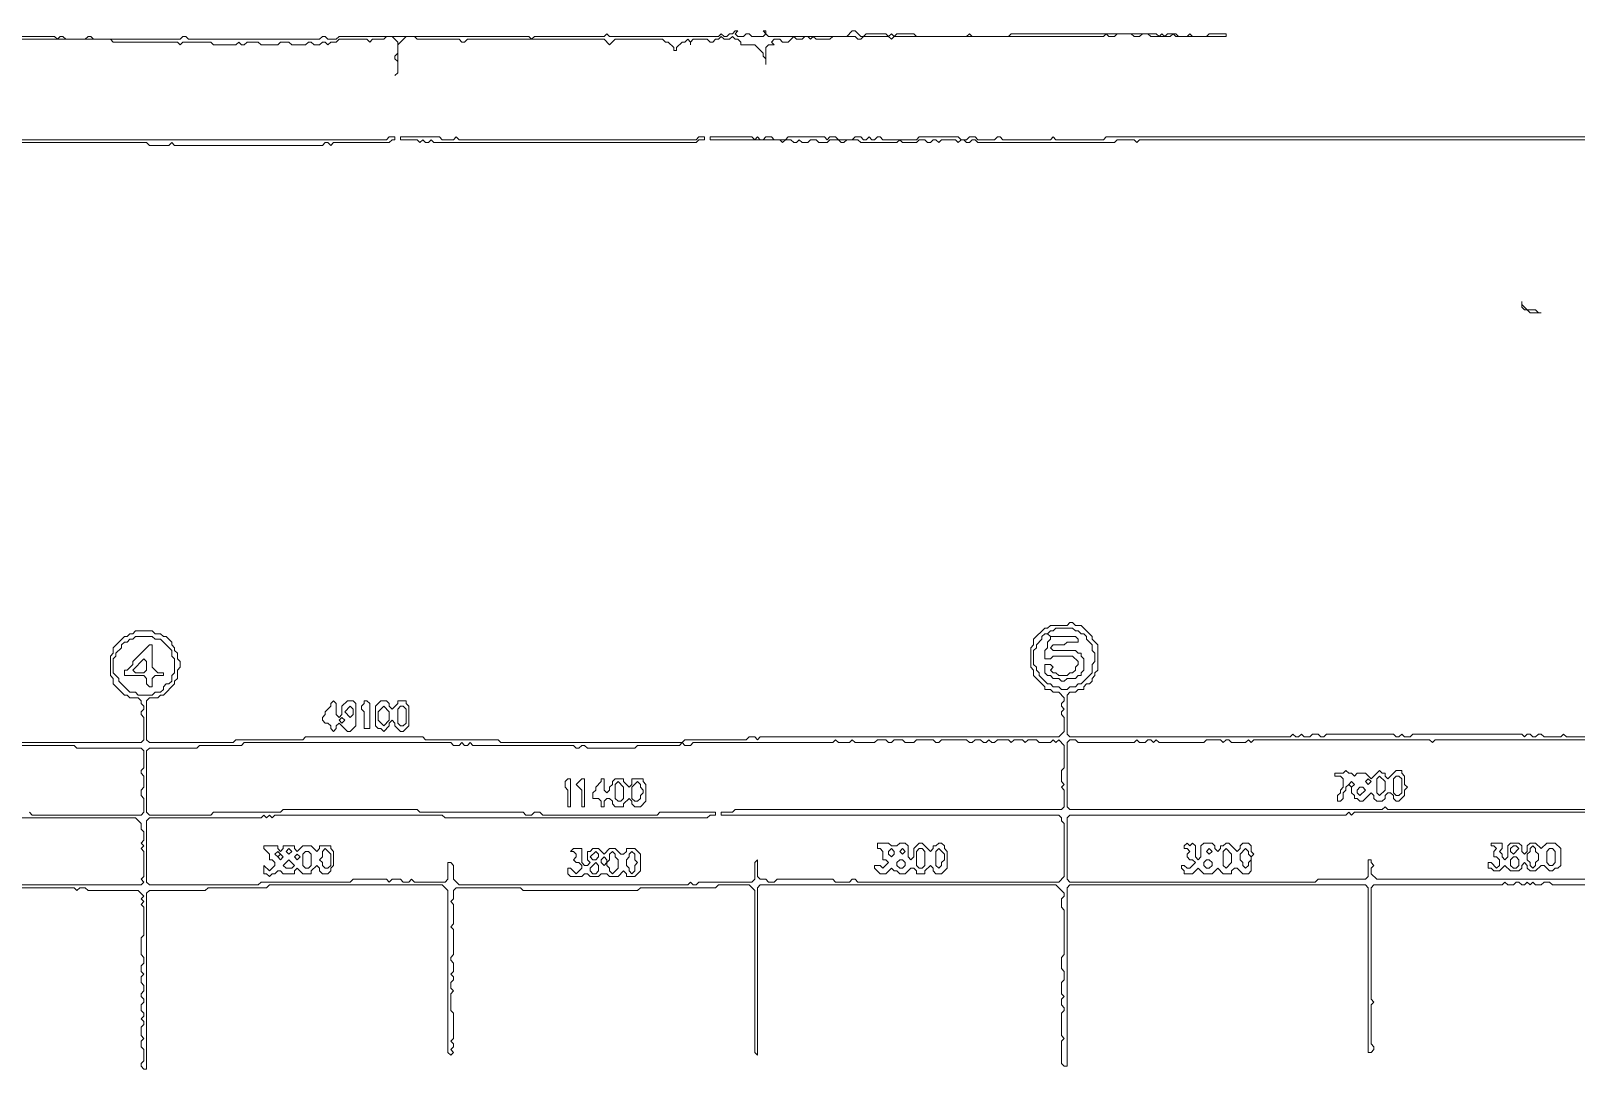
# Model space of a CAD drawing. Extents: x 4 to 2473, y 19 to 1752.
# Drawn here: x 1072 to 1626, y 1380 to 1752 of the extents above; entities that cross this region are included whole.
import ezdxf

# ---------------------------------------------------------------- set-up
doc = ezdxf.new("R2010")
doc.units = 0
doc.layers.add('TRACE_CURVE', color=3, linetype='Continuous', lineweight=0)
doc.layers.add('TRACE_TEXT_SYMBOL', color=6, linetype='Continuous', lineweight=0)

msp = doc.modelspace()

# ---------------------------------------------------------------- linework, layer by layer
at = {"layer": 'TRACE_CURVE', "color": 3}
for points in [[(1320, 1751), (1319, 1750), (1280, 1750), (1279, 1751), (1278, 1750), (1253, 1750), (1252, 1749), (1251, 1750), (1183, 1750), (1182, 1749), (1179, 1749), (1178, 1750), (1177, 1750), (1176, 1749), (1129, 1749), (1128, 1750), (1127, 1750), (1126, 1749), (1095, 1749), (1094, 1750), (1093, 1750), (1092, 1749), (1085, 1749), (1084, 1750), (1083, 1750), (1082, 1749), (1081, 1750), (1060, 1750)], [(1228, 1748), (1229, 1749), (1278, 1749), (1280, 1747), (1282, 1749), (1299, 1749), (1300, 1748), (1301, 1748), (1303, 1746), (1303, 1745), (1304, 1745), (1304, 1746), (1306, 1748), (1307, 1748), (1308, 1749), (1309, 1748), (1309, 1747), (1309, 1748), (1310, 1749), (1315, 1749), (1316, 1748), (1317, 1748), (1318, 1749), (1319, 1749), (1320, 1750), (1321, 1749), (1323, 1749), (1324, 1750), (1325, 1749), (1326, 1749), (1327, 1748), (1327, 1747), (1332, 1747), (1335, 1744), (1335, 1743), (1336, 1742), (1336, 1740), (1336, 1746), (1337, 1747), (1339, 1747), (1338, 1748), (1339, 1749), (1341, 1749), (1342, 1748), (1344, 1748), (1346, 1750), (1347, 1749), (1349, 1749), (1350, 1750), (1351, 1750), (1352, 1749), (1353, 1750), (1354, 1749), (1359, 1749), (1360, 1750), (1368, 1750), (1369, 1749), (1370, 1749), (1371, 1750), (1380, 1750), (1381, 1749), (1382, 1750), (1457, 1750), (1458, 1751)], [(1458, 1751), (1459, 1750), (1461, 1750), (1462, 1751), (1467, 1751), (1468, 1750), (1470, 1750), (1471, 1751), (1473, 1751), (1474, 1750), (1481, 1750), (1482, 1751), (1483, 1750), (1501, 1750), (1501, 1751), (1495, 1751), (1494, 1750), (1489, 1750), (1488, 1751), (1487, 1750), (1484, 1750), (1483, 1751), (1480, 1751), (1479, 1750), (1478, 1751), (1477, 1750), (1476, 1751), (1424, 1751), (1423, 1750), (1410, 1750), (1409, 1751), (1408, 1750), (1390, 1750), (1389, 1751), (1383, 1751), (1382, 1750), (1381, 1751), (1380, 1750), (1379, 1751), (1372, 1751), (1371, 1750), (1370, 1750), (1368, 1752), (1367, 1752), (1365, 1750), (1337, 1750), (1336, 1751), (1336, 1752), (1335, 1752), (1336, 1751), (1335, 1750), (1331, 1750), (1330, 1751), (1329, 1751), (1328, 1750), (1326, 1750), (1325, 1751), (1326, 1752), (1325, 1752), (1324, 1751), (1323, 1751), (1322, 1750), (1321, 1750), (1320, 1751)], [(1067, 1749), (1101, 1749), (1102, 1748), (1125, 1748), (1126, 1747), (1127, 1748), (1137, 1748), (1138, 1747), (1146, 1747), (1147, 1748), (1148, 1747), (1149, 1747), (1150, 1748), (1154, 1748), (1155, 1747), (1161, 1747), (1162, 1748), (1165, 1748), (1166, 1747), (1171, 1747), (1172, 1748), (1173, 1748), (1174, 1747), (1176, 1747), (1177, 1748), (1178, 1748), (1179, 1747), (1180, 1748), (1182, 1748), (1183, 1749), (1193, 1749), (1194, 1748), (1195, 1749), (1199, 1749), (1200, 1750), (1202, 1750), (1204, 1748), (1204, 1744), (1203, 1743), (1203, 1742), (1204, 1741), (1204, 1737), (1203, 1736), (1204, 1737), (1204, 1747), (1207, 1750), (1210, 1750), (1211, 1749), (1226, 1749), (1227, 1748), (1228, 1748)], [(1316, 1714), (1316, 1713), (1341, 1713), (1342, 1712), (1343, 1713), (1345, 1713), (1346, 1712), (1347, 1712), (1348, 1713), (1349, 1712), (1351, 1712), (1352, 1713), (1354, 1713), (1355, 1712), (1358, 1712), (1359, 1713), (1362, 1713), (1363, 1712), (1364, 1712), (1365, 1713), (1369, 1713), (1370, 1712), (1383, 1712), (1384, 1713), (1385, 1712), (1390, 1712), (1391, 1713), (1393, 1713), (1394, 1712), (1395, 1712), (1396, 1713), (1397, 1713), (1398, 1712), (1399, 1713), (1404, 1713), (1405, 1712), (1406, 1713), (1407, 1713), (1408, 1712), (1409, 1712), (1410, 1713), (1411, 1713), (1412, 1712), (1461, 1712), (1462, 1713), (1468, 1713), (1469, 1712), (1470, 1713), (1650, 1713)], [(1672, 1714), (1458, 1714), (1457, 1713), (1440, 1713), (1439, 1714), (1438, 1713), (1421, 1713), (1420, 1714), (1419, 1714), (1418, 1713), (1412, 1713), (1411, 1714), (1409, 1714), (1408, 1713), (1406, 1713), (1405, 1714), (1391, 1714), (1390, 1713), (1378, 1713), (1377, 1714), (1376, 1714), (1375, 1713), (1374, 1713), (1373, 1714), (1372, 1713), (1371, 1713), (1370, 1714), (1368, 1714), (1367, 1713), (1362, 1713), (1361, 1714), (1359, 1714), (1358, 1713), (1357, 1714), (1344, 1714), (1343, 1713), (1339, 1713), (1338, 1714), (1336, 1714), (1335, 1713), (1334, 1713), (1333, 1714), (1332, 1713), (1331, 1714), (1316, 1714)], [(1121, 1535), (1120, 1535), (1119, 1536), (1117, 1536), (1116, 1537), (1110, 1537), (1109, 1536), (1108, 1536), (1107, 1535), (1106, 1535), (1102, 1531), (1102, 1529), (1101, 1528), (1101, 1521), (1102, 1520), (1102, 1518), (1106, 1514), (1107, 1514), (1108, 1513), (1111, 1513), (1112, 1512), (1112, 1511), (1113, 1510), (1113, 1509), (1112, 1508), (1112, 1507), (1113, 1506), (1113, 1498), (1112, 1497), (1068, 1497)], [(1449, 1539), (1447, 1539), (1446, 1540), (1445, 1540), (1444, 1539), (1438, 1539), (1437, 1538), (1436, 1538), (1432, 1534), (1432, 1532), (1431, 1531), (1431, 1524), (1432, 1523), (1432, 1521), (1436, 1517), (1436, 1516), (1438, 1516), (1439, 1515), (1441, 1515), (1443, 1513), (1443, 1512), (1442, 1511), (1442, 1510), (1443, 1509), (1442, 1508), (1442, 1507), (1443, 1506), (1443, 1501), (1441, 1499), (1334, 1499), (1333, 1498), (1332, 1499), (1330, 1499), (1329, 1498), (1307, 1498), (1306, 1497), (1241, 1497), (1240, 1498), (1214, 1498), (1213, 1499), (1171, 1499), (1170, 1498), (1146, 1498), (1145, 1497), (1115, 1497), (1114, 1498), (1114, 1512), (1115, 1513), (1118, 1513), (1119, 1514), (1120, 1514), (1124, 1518), (1124, 1519), (1125, 1520), (1125, 1523), (1126, 1524), (1126, 1526), (1125, 1527), (1125, 1529), (1124, 1530), (1124, 1531), (1123, 1532), (1123, 1533), (1121, 1535)], [(1439, 1537), (1440, 1538), (1446, 1538), (1447, 1537), (1448, 1537), (1449, 1536), (1450, 1536), (1451, 1535), (1451, 1534), (1453, 1532), (1453, 1530), (1454, 1529), (1454, 1526), (1453, 1525), (1453, 1522), (1449, 1518), (1448, 1518), (1447, 1517), (1445, 1517), (1444, 1516), (1442, 1516), (1441, 1517), (1439, 1517), (1438, 1518), (1437, 1518), (1434, 1521), (1434, 1522), (1433, 1523), (1433, 1524), (1432, 1525), (1432, 1530), (1433, 1531), (1433, 1532), (1435, 1534), (1435, 1535), (1436, 1536), (1437, 1536), (1438, 1535), (1438, 1534), (1437, 1533), (1437, 1531), (1436, 1530), (1436, 1527), (1438, 1527), (1439, 1528), (1446, 1528), (1448, 1526), (1448, 1525), (1447, 1524), (1447, 1523), (1446, 1522), (1445, 1522), (1444, 1521), (1441, 1521), (1440, 1522), (1439, 1522), (1438, 1523), (1439, 1524), (1438, 1525), (1436, 1525), (1436, 1522), (1437, 1521), (1438, 1521), (1439, 1520)], [(1439, 1520), (1441, 1520), (1442, 1519), (1443, 1519), (1444, 1520), (1447, 1520), (1448, 1521), (1449, 1521), (1449, 1522), (1450, 1523), (1450, 1527), (1449, 1528), (1449, 1529), (1448, 1529), (1447, 1530), (1439, 1530), (1438, 1531), (1439, 1532), (1443, 1532), (1444, 1533), (1448, 1533), (1448, 1534), (1447, 1535), (1438, 1535), (1437, 1536), (1438, 1537), (1439, 1537)], [(1662, 1499), (1623, 1499), (1622, 1500), (1621, 1499), (1615, 1499), (1614, 1500), (1613, 1500), (1612, 1499), (1611, 1499), (1610, 1500), (1609, 1500), (1608, 1499), (1607, 1500), (1568, 1500), (1567, 1499), (1565, 1499), (1564, 1500), (1563, 1499), (1562, 1499), (1561, 1500), (1537, 1500), (1536, 1499), (1535, 1499), (1534, 1500), (1532, 1500), (1531, 1499), (1529, 1499), (1528, 1500), (1527, 1499), (1526, 1499), (1525, 1500), (1524, 1499), (1445, 1499), (1444, 1500), (1444, 1514), (1445, 1515), (1447, 1515), (1448, 1516), (1450, 1516), (1450, 1517), (1451, 1518), (1452, 1518), (1453, 1519), (1453, 1520), (1454, 1521), (1454, 1522), (1455, 1523), (1455, 1532), (1453, 1534), (1453, 1535), (1449, 1539)], [(1058, 1496), (1088, 1496), (1089, 1495), (1112, 1495), (1113, 1494), (1113, 1488), (1112, 1487), (1112, 1486), (1113, 1485), (1113, 1481), (1112, 1480), (1112, 1478), (1113, 1477), (1113, 1472), (1112, 1471), (1073, 1471), (1072, 1472)], [(1212, 1472), (1211, 1473), (1163, 1473), (1162, 1472), (1138, 1472), (1137, 1471), (1115, 1471), (1114, 1472), (1114, 1494), (1115, 1495), (1132, 1495), (1133, 1496), (1148, 1496), (1149, 1497), (1223, 1497), (1224, 1496), (1226, 1496), (1227, 1497), (1228, 1496), (1229, 1496), (1230, 1497), (1231, 1496), (1267, 1496), (1268, 1495), (1269, 1495), (1270, 1496), (1271, 1496), (1272, 1495), (1289, 1495), (1290, 1496), (1305, 1496), (1306, 1497), (1307, 1496), (1309, 1496), (1310, 1497), (1360, 1497)], [(1360, 1497), (1361, 1498), (1362, 1497), (1366, 1497), (1367, 1498), (1368, 1497), (1375, 1497), (1376, 1498), (1379, 1498), (1380, 1497), (1381, 1497), (1382, 1498), (1385, 1498), (1386, 1497), (1389, 1497), (1390, 1498), (1396, 1498), (1397, 1497), (1398, 1497), (1399, 1498), (1408, 1498), (1409, 1497), (1410, 1497), (1411, 1498), (1413, 1498), (1414, 1497), (1415, 1497), (1416, 1498), (1417, 1497), (1418, 1497), (1419, 1498), (1423, 1498), (1424, 1497), (1425, 1498), (1428, 1498), (1429, 1497), (1430, 1498), (1433, 1498), (1434, 1497), (1438, 1497), (1439, 1498), (1440, 1497), (1441, 1498), (1443, 1496), (1443, 1488), (1442, 1487), (1442, 1483), (1443, 1482), (1442, 1481), (1443, 1480), (1443, 1474), (1442, 1473), (1325, 1473), (1324, 1472), (1320, 1472), (1320, 1471), (1441, 1471), (1442, 1470), (1442, 1469), (1443, 1468), (1443, 1449), (1441, 1447), (1369, 1447), (1368, 1448)], [(1662, 1473), (1559, 1473), (1558, 1474), (1557, 1473), (1445, 1473), (1444, 1474), (1444, 1497), (1445, 1498), (1447, 1498), (1448, 1497), (1468, 1497), (1469, 1498), (1470, 1497), (1472, 1497), (1473, 1498), (1474, 1498), (1475, 1497), (1476, 1498), (1477, 1497), (1493, 1497), (1494, 1498), (1499, 1498), (1500, 1497), (1501, 1498), (1502, 1498), (1503, 1497), (1508, 1497), (1509, 1498), (1510, 1497), (1511, 1498), (1574, 1498), (1575, 1497), (1576, 1498), (1657, 1498)], [(1046, 1470), (1110, 1470), (1112, 1468), (1112, 1466), (1113, 1465), (1113, 1462), (1112, 1461), (1113, 1460), (1112, 1459), (1113, 1458), (1113, 1449), (1112, 1448), (1113, 1447), (1112, 1446), (1050, 1446)], [(1368, 1448), (1367, 1448), (1366, 1447), (1361, 1447), (1360, 1448), (1340, 1448), (1339, 1447), (1337, 1447), (1336, 1448), (1334, 1448), (1333, 1449), (1333, 1455), (1332, 1454), (1332, 1448), (1331, 1447), (1312, 1447), (1311, 1446), (1310, 1446), (1309, 1447), (1308, 1446), (1226, 1446), (1224, 1448), (1224, 1453), (1223, 1454), (1222, 1454), (1222, 1448), (1221, 1447), (1210, 1447), (1209, 1448), (1208, 1447), (1206, 1447), (1205, 1448), (1202, 1448), (1201, 1447), (1200, 1448), (1188, 1448), (1187, 1447), (1155, 1447), (1154, 1446), (1115, 1446), (1114, 1447), (1114, 1469), (1115, 1470), (1155, 1470), (1156, 1471), (1157, 1470), (1158, 1471), (1159, 1470), (1160, 1471), (1220, 1471), (1221, 1470), (1315, 1470), (1316, 1471), (1318, 1471), (1318, 1472), (1298, 1472), (1297, 1471), (1256, 1471), (1255, 1472), (1253, 1472), (1252, 1471), (1250, 1471), (1249, 1472), (1212, 1472)], [(1662, 1448), (1555, 1448), (1553, 1450), (1553, 1452), (1554, 1453), (1553, 1454), (1553, 1455), (1552, 1455), (1552, 1449), (1551, 1448), (1534, 1448), (1533, 1447), (1445, 1447), (1444, 1448), (1444, 1470), (1445, 1471), (1544, 1471), (1545, 1472), (1546, 1471), (1547, 1472), (1648, 1472)], [(1089, 1444), (1090, 1445), (1092, 1445), (1093, 1444), (1111, 1444), (1113, 1442), (1112, 1441), (1113, 1440), (1112, 1439), (1113, 1438), (1113, 1428), (1112, 1427), (1112, 1421), (1113, 1420), (1113, 1418), (1112, 1417), (1112, 1415), (1113, 1414), (1112, 1413), (1112, 1411), (1113, 1410), (1113, 1408), (1112, 1407), (1112, 1406), (1113, 1405), (1113, 1404), (1112, 1403), (1112, 1401), (1113, 1400), (1113, 1399), (1112, 1398), (1113, 1397), (1113, 1396), (1112, 1395), (1112, 1392), (1113, 1391), (1112, 1390), (1112, 1388), (1113, 1387), (1113, 1383), (1112, 1382), (1112, 1381), (1113, 1380), (1114, 1380), (1114, 1443), (1115, 1444), (1135, 1444), (1136, 1445), (1157, 1445), (1158, 1446), (1220, 1446), (1222, 1444), (1222, 1386), (1223, 1385), (1224, 1386), (1223, 1387), (1224, 1388), (1224, 1389), (1223, 1390), (1224, 1391), (1224, 1400), (1223, 1401), (1223, 1407), (1224, 1408)], [(1224, 1408), (1223, 1409), (1223, 1411), (1224, 1412), (1224, 1413), (1223, 1414), (1224, 1415), (1224, 1418), (1223, 1419), (1223, 1420), (1224, 1421), (1224, 1430), (1223, 1431), (1224, 1432), (1224, 1439), (1223, 1440), (1224, 1441), (1224, 1444), (1225, 1445), (1248, 1445), (1249, 1444), (1290, 1444), (1291, 1445), (1318, 1445), (1319, 1446), (1330, 1446), (1332, 1444), (1332, 1386), (1333, 1385), (1333, 1445), (1334, 1446), (1440, 1446), (1443, 1443), (1443, 1442), (1442, 1441), (1442, 1438), (1443, 1437), (1443, 1421), (1442, 1420), (1442, 1416), (1443, 1415), (1443, 1412), (1442, 1411), (1442, 1407), (1443, 1406), (1442, 1405), (1442, 1403), (1443, 1402), (1443, 1401), (1442, 1400), (1442, 1392), (1443, 1391), (1442, 1390), (1442, 1382), (1443, 1381), (1444, 1381), (1444, 1445), (1445, 1446), (1551, 1446), (1552, 1445), (1552, 1386), (1553, 1386), (1554, 1387), (1554, 1388)], [(1554, 1388), (1553, 1389), (1553, 1403), (1554, 1404), (1553, 1405), (1553, 1445), (1554, 1446), (1600, 1446), (1601, 1447), (1602, 1446), (1604, 1446), (1605, 1447), (1606, 1447), (1607, 1446), (1608, 1446), (1609, 1447), (1610, 1446), (1611, 1447), (1612, 1446), (1614, 1446), (1615, 1447), (1617, 1447), (1618, 1446), (1662, 1446)], [(1044, 1445), (1088, 1445), (1089, 1444)]]:
    msp.add_lwpolyline(points, dxfattribs=at)
msp.add_lwpolyline([(1109, 1534), (1110, 1535), (1116, 1535), (1117, 1534), (1119, 1534), (1123, 1530), (1123, 1528), (1124, 1527), (1124, 1522), (1123, 1521), (1123, 1519), (1122, 1518), (1121, 1518), (1120, 1517), (1120, 1516), (1119, 1515), (1117, 1515), (1116, 1514), (1111, 1514), (1110, 1515), (1108, 1515), (1104, 1519), (1104, 1520), (1102, 1522), (1102, 1527), (1103, 1528), (1103, 1529), (1105, 1531), (1105, 1532), (1106, 1533), (1107, 1533), (1108, 1534)], close=True, dxfattribs=at)
at = {"layer": 'TRACE_TEXT_SYMBOL', "color": 6}
msp.add_lwpolyline([(1066, 1712), (1114, 1712), (1115, 1711), (1122, 1711), (1123, 1712), (1124, 1711), (1177, 1711), (1178, 1712), (1179, 1712), (1180, 1711), (1181, 1712), (1201, 1712), (1202, 1713), (1203, 1713), (1203, 1714), (1201, 1714), (1200, 1713), (1069, 1713)], dxfattribs=at)
for points in [[(1205, 1714), (1205, 1713), (1211, 1713), (1212, 1712), (1213, 1713), (1214, 1712), (1215, 1712), (1216, 1713), (1217, 1712), (1311, 1712), (1312, 1713), (1314, 1713), (1314, 1714), (1312, 1714), (1311, 1713), (1226, 1713), (1225, 1714), (1224, 1713), (1220, 1713), (1219, 1714)], [(1607, 1655), (1607, 1653), (1608, 1652), (1609, 1652), (1610, 1651), (1614, 1651), (1613, 1651), (1612, 1652), (1609, 1652), (1607, 1654)], [(1115, 1532), (1109, 1526), (1109, 1525), (1107, 1523), (1106, 1523), (1106, 1521), (1113, 1521), (1114, 1520), (1114, 1518), (1115, 1517), (1116, 1517), (1116, 1520), (1117, 1521), (1120, 1521), (1120, 1522), (1118, 1522), (1116, 1524), (1116, 1532)], [(1113, 1527), (1114, 1526), (1114, 1523), (1113, 1522), (1110, 1522), (1109, 1523)], [(1181, 1512), (1180, 1511), (1180, 1510), (1178, 1508), (1178, 1507), (1177, 1506), (1177, 1505), (1178, 1504), (1179, 1504), (1180, 1503), (1180, 1502), (1181, 1501), (1182, 1502), (1182, 1503), (1183, 1504), (1186, 1501), (1187, 1501), (1189, 1503), (1189, 1511), (1188, 1512), (1186, 1512), (1184, 1510), (1184, 1507), (1183, 1506), (1182, 1507), (1182, 1511)], [(1187, 1510), (1188, 1509), (1188, 1507), (1187, 1506), (1185, 1508)], [(1192, 1512), (1192, 1511), (1191, 1510), (1191, 1509), (1192, 1508), (1192, 1502), (1194, 1502), (1194, 1511), (1193, 1512)], [(1198, 1512), (1196, 1510), (1196, 1503), (1197, 1502), (1198, 1502), (1199, 1501), (1201, 1503), (1201, 1504), (1202, 1505), (1203, 1504), (1203, 1503), (1205, 1501), (1206, 1501), (1208, 1503), (1208, 1510), (1207, 1511), (1207, 1512), (1204, 1512), (1204, 1511), (1202, 1509), (1201, 1510), (1201, 1511), (1200, 1512)], [(1199, 1510), (1201, 1508), (1201, 1505), (1199, 1503), (1197, 1505), (1197, 1508)], [(1204, 1509), (1205, 1510), (1206, 1510), (1207, 1509), (1207, 1504), (1206, 1503), (1205, 1503), (1204, 1504)], [(1183, 1505), (1184, 1506), (1185, 1505), (1184, 1504)], [(1544, 1487), (1543, 1486), (1540, 1486), (1540, 1485), (1542, 1485), (1543, 1484), (1543, 1481), (1542, 1480), (1542, 1479), (1541, 1478), (1541, 1476), (1542, 1476), (1543, 1477), (1543, 1479), (1544, 1480), (1544, 1481), (1545, 1482), (1546, 1481), (1546, 1479), (1547, 1478), (1547, 1477), (1548, 1477), (1549, 1476), (1550, 1476), (1553, 1479), (1554, 1478), (1554, 1477), (1555, 1476), (1557, 1476), (1558, 1477), (1558, 1478), (1559, 1479), (1560, 1479), (1561, 1478), (1561, 1477), (1562, 1476), (1563, 1476), (1565, 1478), (1565, 1480), (1566, 1481), (1565, 1482), (1565, 1485), (1564, 1486), (1564, 1487), (1562, 1487), (1559, 1484), (1558, 1485), (1558, 1486), (1557, 1486), (1556, 1487), (1553, 1484), (1551, 1486), (1548, 1486), (1547, 1485), (1546, 1486), (1545, 1486)], [(1555, 1484), (1556, 1485), (1558, 1483), (1558, 1480), (1556, 1478), (1555, 1479)], [(1561, 1484), (1562, 1485), (1563, 1485), (1564, 1484), (1564, 1479), (1563, 1478), (1562, 1478), (1561, 1479)], [(1265, 1484), (1264, 1483), (1264, 1481), (1265, 1480), (1265, 1474), (1266, 1474), (1266, 1484)], [(1270, 1484), (1268, 1482), (1270, 1480), (1270, 1474), (1271, 1474), (1271, 1484)], [(1277, 1484), (1277, 1483), (1275, 1481), (1275, 1480), (1274, 1479), (1274, 1477), (1276, 1477), (1277, 1476), (1277, 1474), (1278, 1474), (1278, 1476), (1279, 1477), (1280, 1477), (1281, 1476), (1281, 1475), (1282, 1474), (1285, 1474), (1285, 1475), (1287, 1477), (1288, 1476), (1288, 1475), (1289, 1474), (1291, 1474), (1293, 1476), (1293, 1482), (1292, 1483), (1292, 1484), (1288, 1484), (1288, 1482), (1287, 1481), (1285, 1483), (1285, 1484), (1282, 1484), (1281, 1483), (1281, 1482), (1280, 1481), (1280, 1480), (1279, 1479), (1278, 1480), (1278, 1484)], [(1282, 1482), (1283, 1483), (1285, 1481), (1285, 1477), (1284, 1476), (1283, 1476), (1282, 1477)], [(1290, 1483), (1291, 1482), (1291, 1481), (1292, 1480), (1292, 1479), (1291, 1478), (1291, 1477), (1290, 1476), (1289, 1476), (1288, 1477), (1288, 1481)], [(1545, 1482), (1546, 1483), (1547, 1482), (1546, 1481)], [(1548, 1480), (1549, 1481), (1550, 1481), (1551, 1480), (1549, 1478), (1548, 1479)], [(1551, 1483), (1552, 1484), (1553, 1483), (1552, 1482)], [(1156, 1460), (1156, 1459), (1158, 1457), (1158, 1455), (1159, 1455), (1160, 1454), (1160, 1453), (1158, 1451), (1156, 1453), (1156, 1450), (1157, 1450), (1158, 1449), (1159, 1450), (1160, 1450), (1161, 1451), (1162, 1451), (1163, 1450), (1167, 1450), (1167, 1451), (1168, 1452), (1170, 1450), (1173, 1450), (1173, 1451), (1175, 1453), (1176, 1452), (1176, 1451), (1177, 1450), (1179, 1450), (1180, 1451), (1180, 1452), (1181, 1453), (1181, 1458), (1180, 1459), (1180, 1460), (1176, 1460), (1176, 1459), (1175, 1458), (1173, 1460), (1170, 1460), (1168, 1458), (1167, 1459), (1167, 1460), (1163, 1460), (1163, 1459), (1162, 1458), (1161, 1459), (1161, 1460)], [(1160, 1457), (1161, 1458), (1162, 1457), (1161, 1456)], [(1164, 1458), (1165, 1459), (1166, 1458), (1165, 1457)], [(1170, 1457), (1171, 1458), (1172, 1458), (1173, 1457), (1173, 1453), (1172, 1452), (1171, 1452), (1170, 1453)], [(1177, 1458), (1178, 1459), (1180, 1457), (1180, 1453), (1179, 1452), (1178, 1452), (1177, 1453), (1177, 1454), (1176, 1455), (1177, 1456)], [(1267, 1459), (1266, 1458), (1267, 1458), (1268, 1457), (1268, 1456), (1267, 1455), (1268, 1454), (1269, 1454), (1270, 1453), (1270, 1452), (1268, 1450), (1266, 1452), (1265, 1452), (1265, 1450), (1266, 1449), (1270, 1449), (1271, 1450), (1272, 1450), (1273, 1449), (1276, 1449), (1277, 1450), (1279, 1450), (1280, 1449), (1283, 1449), (1285, 1451), (1286, 1450), (1286, 1449), (1289, 1449), (1291, 1451), (1291, 1457), (1289, 1459), (1286, 1459), (1286, 1458), (1285, 1457), (1284, 1457), (1282, 1459), (1280, 1459), (1278, 1457), (1276, 1459), (1274, 1459), (1273, 1458), (1272, 1458), (1272, 1455), (1273, 1454), (1272, 1453), (1271, 1453), (1270, 1454), (1270, 1459)], [(1275, 1458), (1276, 1457), (1276, 1456), (1275, 1455), (1274, 1455), (1273, 1456)], [(1280, 1457), (1281, 1458), (1282, 1457), (1282, 1456), (1283, 1455), (1283, 1452), (1281, 1450), (1280, 1451), (1280, 1452), (1279, 1453), (1279, 1454), (1280, 1455)], [(1287, 1457), (1288, 1458), (1289, 1457), (1289, 1455), (1290, 1454), (1289, 1453), (1289, 1451), (1288, 1450), (1287, 1451), (1287, 1452), (1286, 1453), (1286, 1455), (1287, 1456)], [(1376, 1461), (1376, 1459), (1377, 1459), (1378, 1458), (1378, 1455), (1379, 1455), (1380, 1454), (1378, 1452), (1377, 1453), (1375, 1453), (1375, 1452), (1377, 1450), (1379, 1450), (1381, 1452), (1382, 1451), (1383, 1451), (1384, 1450), (1386, 1450), (1388, 1452), (1389, 1452), (1390, 1451), (1390, 1450), (1393, 1450), (1393, 1451), (1395, 1453), (1396, 1452), (1396, 1451), (1397, 1450), (1399, 1450), (1401, 1452), (1401, 1458), (1400, 1459), (1400, 1460), (1399, 1461), (1398, 1461), (1397, 1460), (1396, 1460), (1396, 1459), (1395, 1458), (1392, 1461), (1391, 1461), (1389, 1459), (1389, 1456), (1388, 1455), (1387, 1456), (1387, 1460), (1386, 1461), (1384, 1461), (1383, 1460), (1381, 1460), (1380, 1461)], [(1380, 1458), (1381, 1459), (1382, 1458), (1382, 1457), (1381, 1456), (1380, 1457)], [(1384, 1458), (1385, 1459), (1386, 1458), (1385, 1457)], [(1390, 1458), (1391, 1459), (1392, 1459), (1393, 1458), (1393, 1453), (1392, 1452), (1391, 1452), (1390, 1453)], [(1397, 1458), (1398, 1459), (1400, 1457), (1400, 1455), (1399, 1454), (1399, 1453), (1398, 1452), (1397, 1453)], [(1487, 1461), (1486, 1460), (1486, 1459), (1487, 1459), (1488, 1458), (1487, 1457), (1487, 1456), (1488, 1455), (1489, 1455), (1490, 1454), (1488, 1452), (1487, 1452), (1486, 1453), (1485, 1453), (1485, 1452), (1486, 1451), (1486, 1450), (1489, 1450), (1491, 1452), (1493, 1450), (1496, 1450), (1498, 1452), (1500, 1450), (1503, 1450), (1503, 1451), (1504, 1452), (1505, 1452), (1507, 1450), (1509, 1450), (1510, 1451), (1510, 1456), (1511, 1457), (1510, 1458), (1510, 1460), (1509, 1461), (1507, 1461), (1506, 1460), (1506, 1459), (1505, 1458), (1502, 1461), (1501, 1461), (1500, 1460), (1499, 1460), (1499, 1459), (1498, 1458), (1497, 1459), (1497, 1460), (1496, 1461), (1493, 1461), (1492, 1460), (1492, 1456), (1491, 1455), (1490, 1456), (1490, 1460), (1489, 1461), (1488, 1460)], [(1494, 1458), (1495, 1459), (1496, 1458), (1495, 1457)], [(1500, 1458), (1501, 1459), (1503, 1457), (1503, 1454), (1501, 1452), (1500, 1453)], [(1508, 1459), (1509, 1458), (1509, 1457), (1510, 1456), (1510, 1455), (1509, 1454), (1509, 1453), (1508, 1452), (1507, 1453), (1507, 1454), (1506, 1455), (1506, 1457)], [(1596, 1461), (1596, 1460), (1597, 1460), (1598, 1459), (1597, 1458), (1597, 1456), (1598, 1456), (1599, 1455), (1599, 1453), (1598, 1452), (1596, 1454), (1595, 1454), (1595, 1452), (1596, 1452), (1597, 1451), (1599, 1451), (1601, 1453), (1603, 1451), (1606, 1451), (1607, 1452), (1607, 1453), (1608, 1454), (1609, 1453), (1609, 1452), (1610, 1451), (1612, 1451), (1614, 1453), (1615, 1453), (1617, 1451), (1618, 1451), (1619, 1452), (1620, 1452), (1621, 1453), (1621, 1459), (1619, 1461), (1616, 1461), (1614, 1459), (1612, 1461), (1610, 1461), (1609, 1460), (1609, 1458), (1608, 1457), (1607, 1458), (1607, 1460), (1606, 1461), (1603, 1461), (1602, 1460), (1602, 1456), (1601, 1455), (1600, 1456), (1600, 1457), (1599, 1458), (1600, 1459), (1600, 1461)], [(1603, 1459), (1604, 1460), (1605, 1460), (1606, 1459), (1604, 1457), (1603, 1458)], [(1610, 1459), (1611, 1460), (1612, 1459), (1612, 1458), (1613, 1457), (1613, 1455), (1612, 1454), (1612, 1453), (1611, 1452), (1610, 1453), (1610, 1454), (1609, 1455), (1609, 1457), (1610, 1458)], [(1616, 1458), (1617, 1459), (1618, 1459), (1619, 1458), (1619, 1454), (1618, 1453), (1617, 1453), (1616, 1454)], [(1161, 1456), (1162, 1457), (1163, 1456), (1162, 1455)], [(1165, 1455), (1167, 1453), (1166, 1452), (1164, 1452), (1163, 1453)], [(1167, 1456), (1168, 1457), (1169, 1456), (1168, 1455)], [(1275, 1454), (1276, 1453), (1276, 1451), (1275, 1450), (1274, 1450), (1273, 1451), (1273, 1452)], [(1277, 1455), (1278, 1456), (1279, 1455), (1279, 1454), (1278, 1453), (1277, 1454)], [(1383, 1454), (1384, 1455), (1385, 1455), (1386, 1454), (1386, 1453), (1385, 1452), (1384, 1452), (1383, 1453)], [(1493, 1454), (1494, 1455), (1495, 1455), (1496, 1454), (1496, 1453), (1495, 1452), (1494, 1452), (1493, 1453)], [(1603, 1455), (1604, 1456), (1605, 1456), (1606, 1455), (1606, 1453), (1605, 1452), (1604, 1452), (1603, 1453)]]:
    msp.add_lwpolyline(points, close=True, dxfattribs=at)

doc.saveas('drawing.dxf')
